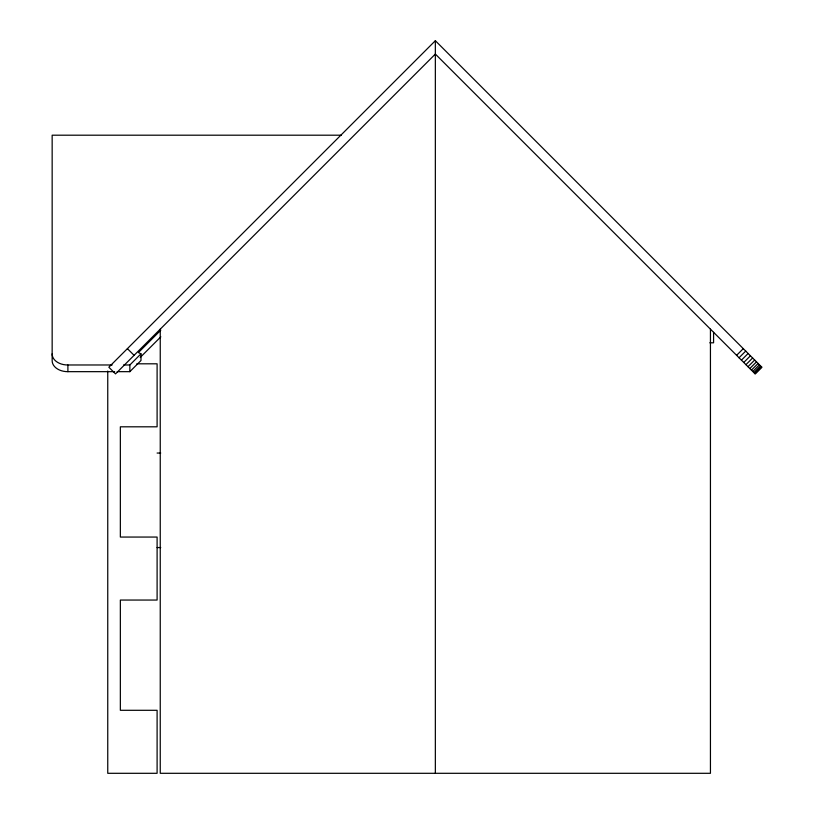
<?xml version="1.0" encoding="UTF-8"?>
<svg xmlns="http://www.w3.org/2000/svg" width="814" height="814" viewBox="0 0 814 814"><rect width="100%" height="100%" fill="white"/><g stroke="black" fill="none" stroke-linecap="round" stroke-linejoin="round"><path stroke-width="1.22" d="M435.348 40.7L108.842 367.206L115.517 373.891L435.348 54.06L755.168 373.891L761.843 367.206L435.348 40.7L435.348 773.3M160.826 330.138L138.421 352.554L140.985 353.836L140.985 360.521L129.853 371.662L117.206 371.662M129.853 371.662L129.853 364.977L140.985 353.836M140.212 357.448L160.826 336.823M736.599 355.321L743.284 348.646M739.041 357.763L745.726 351.078M741.442 360.154L748.117 353.479M743.752 362.474L750.437 355.799M745.95 364.672L752.635 357.987M747.985 366.707L754.67 360.022M749.826 368.538L756.501 361.864M751.424 370.146L758.109 363.461M752.777 371.499L759.452 364.814M753.835 372.558L760.52 365.873M754.598 373.321L761.283 366.636M755.046 373.768L761.721 367.083M341.473 135.195L52.157 135.195L52.157 360.521A15.486 10.948 0 0 0 67.898 371.662L114.682 371.662M709.808 342.806L713.583 342.806L713.583 332.305M136.823 363.807L157.102 363.807L157.102 426.811L120.35 426.811L120.35 537.057L157.102 537.057L157.102 600.05L120.35 600.05L120.35 710.296L157.102 710.296L157.102 773.3L107.753 773.3L107.753 371.052M52.157 353.836A15.486 10.948 0 0 0 67.898 364.977L112.149 364.977M123.535 364.977L129.853 364.977M157.102 453.052L160.734 453.052M157.102 547.557L160.734 547.557M127.401 348.646L134.086 355.321M710.439 329.161L710.439 773.3L160.246 773.3L160.246 329.161M67.898 364.977L67.898 371.662"/></g></svg>
